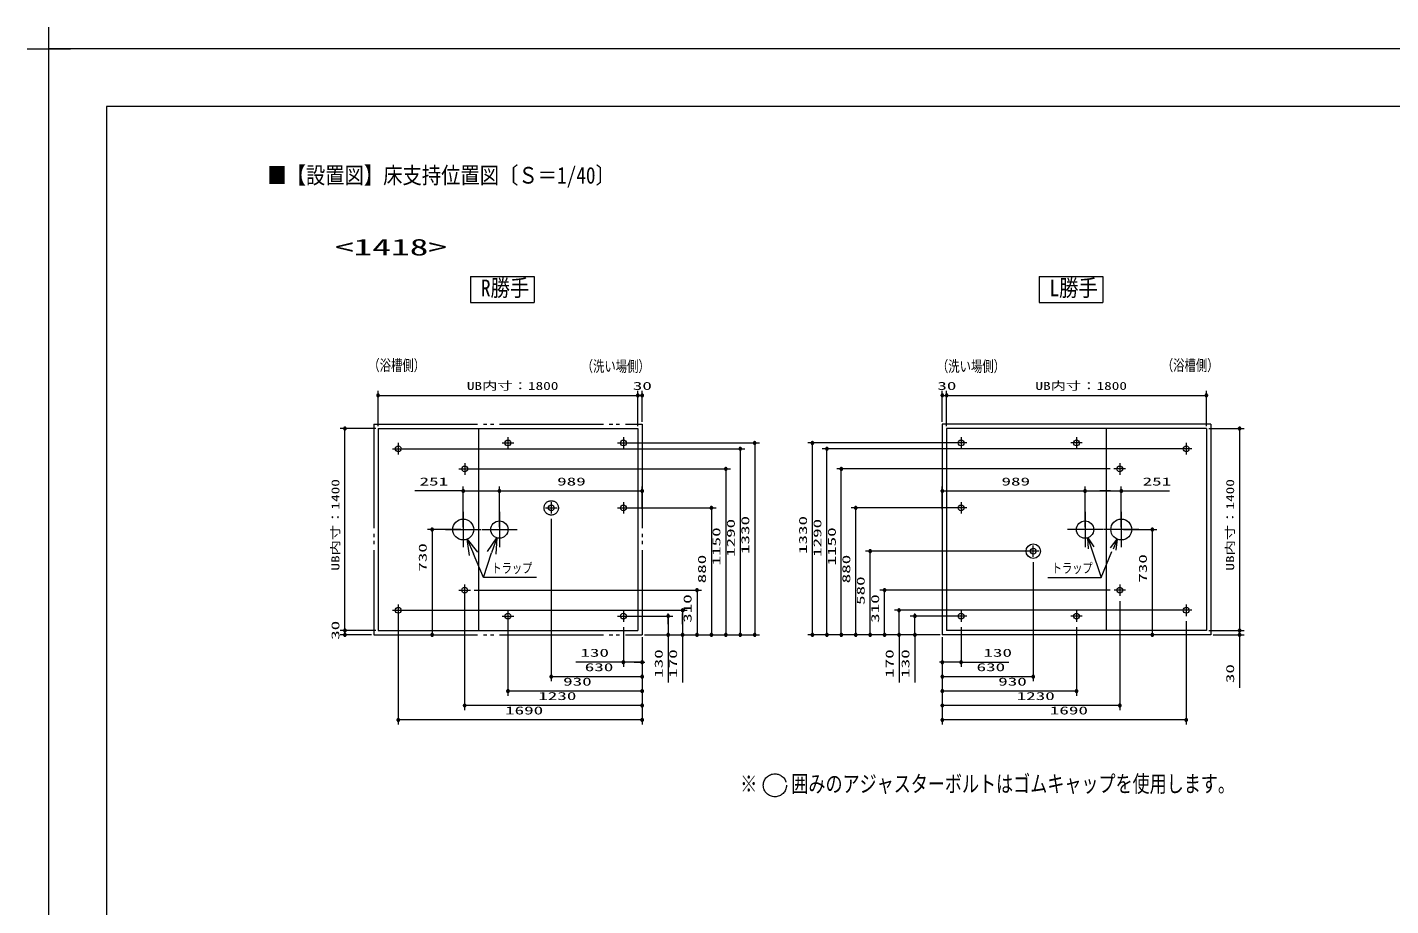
# Model space of a CAD drawing. Units: millimetres on the paper, scale 1:40. Extents: x -305 to 305, y -152 to 152.
# Drawn here: x -304.8 to -68.6, y 0 to 152.3 of the extents above; entities that cross this region are included whole.
import ezdxf
from ezdxf.enums import TextEntityAlignment as Align

# ---------------------------------------------------------------- set-up
doc = ezdxf.new("R2010")
doc.units = ezdxf.units.MM
for name, pattern in [('LONG_CHAIN', [21, 18, -1, 1, -1]), ('LONG_DASHED2', [13, 12, -1]), ('LONG_DOUBLE_CHAIN', [21.8, 18, -1, 0.6, -0.6, 0.6, -1])]:
    doc.linetypes.add(name, pattern=pattern)
for name, color, linetype, lineweight in [('0-0_PV', 7, 'LONG_DASHED2', 9), ('0-1_HV', 7, 'Continuous', 9), ('0-2_0', 7, 'Continuous', 9), ('0-3_1図面枠', 7, 'Continuous', 9), ('0-4_図面枠', 3, 'Continuous', 9), ('0-5_DEFPOINTS', 7, 'Continuous', 9)]:
    doc.layers.add(name, color=color, linetype=linetype, lineweight=lineweight)
doc.styles.add('ＭＳ ゴシック', font='')
doc.styles.get('ＭＳ ゴシック').set_extended_font_data('MS Gothic')

# ---------------------------------------------------------------- blocks, each defined once
blk = doc.blocks.new('_DOTSMALL')
at = {"layer": '0-2_0'}
for p, q in [((0.0746, 0.1), (-0.0746, 0.1)), ((0.1223, -0.0248), (-0.1223, -0.0248))]:
    blk.add_line(p, q, dxfattribs=at)
for points in [[(0.125, 0), (0.124, 0.0157), (0.1211, 0.0311), (0.1162, 0.046), (0.1095, 0.0602), (0.1011, 0.0735), (0.0911, 0.0856), (0.0797, 0.0963), (0.067, 0.1055), (0.0532, 0.1131), (0.0386, 0.1189), (0.0234, 0.1228), (0.0078, 0.1248), (-0.0078, 0.1248), (-0.0234, 0.1228), (-0.0386, 0.1189), (-0.0532, 0.1131), (-0.067, 0.1055), (-0.0797, 0.0963), (-0.0911, 0.0856), (-0.1011, 0.0735), (-0.1095, 0.0602), (-0.1162, 0.046), (-0.1211, 0.0311), (-0.124, 0.0157), (-0.125, 0), (0, 0)], [(-0.125, 0), (-0.124, -0.0157), (-0.1211, -0.0311), (-0.1162, -0.046), (-0.1095, -0.0602), (-0.1011, -0.0735), (-0.0911, -0.0856), (-0.0797, -0.0963), (-0.067, -0.1055), (-0.0532, -0.1131), (-0.0386, -0.1189), (-0.0234, -0.1228), (-0.0078, -0.1248), (0.0078, -0.1248), (0.0234, -0.1228), (0.0386, -0.1189), (0.0532, -0.1131), (0.067, -0.1055), (0.0797, -0.0963), (0.0911, -0.0856), (0.1011, -0.0735), (0.1095, -0.0602), (0.1162, -0.046), (0.1211, -0.0311), (0.124, -0.0157), (0.125, 0), (0, 0)]]:
    blk.add_lwpolyline(points, close=True, dxfattribs=at)
blk = doc.blocks.new('グループ-6')
at = {"layer": '0-3_1図面枠'}
for p, q in [((-4200, 2895), (-4200, 3045)), ((-4275, 2970), (-4125, 2970))]:
    blk.add_line(p, q, dxfattribs=at)
blk = doc.blocks.new('_OPEN30')
at = {"layer": '0-2_0'}
blk.add_line((0, 0), (-1, 0), dxfattribs=at)
blk.add_lwpolyline([(-1, 0.2679), (0, 0), (-1, -0.2679)], dxfattribs=at)

msp = doc.modelspace()

# ---------------------------------------------------------------- linework, layer by layer
at = {"layer": '0-0_PV'}
msp.add_circle((-175.254, 20.874), 2, dxfattribs=at)
at = {"layer": '0-1_HV'}
for p, q in [((-227.955, 109.074), (-227.955, 104.574)), ((-227.955, 109.074), (-216.955, 109.074)), ((-216.955, 109.074), (-216.955, 104.574)), ((-129.455, 109.074), (-129.455, 104.574)), ((-129.455, 109.074), (-118.455, 109.074)), ((-118.455, 109.074), (-118.455, 104.574)), ((-227.955, 104.574), (-216.955, 104.574)), ((-129.455, 104.574), (-118.455, 104.574)), ((-243.994, 83.103), (-243.994, 89.253)), ((-243.994, 88.453), (-198.994, 88.453)), ((-198.994, 83.103), (-198.994, 89.253)), ((-198.994, 83.103), (-198.994, 89.253)), ((-198.994, 88.453), (-198.244, 88.453)), ((-198.244, 83.853), (-198.244, 89.253)), ((-146.244, 83.853), (-146.244, 89.253)), ((-146.244, 88.453), (-145.494, 88.453)), ((-145.494, 83.103), (-145.494, 89.253)), ((-145.494, 83.103), (-145.494, 89.253)), ((-145.494, 88.453), (-100.494, 88.453)), ((-100.494, 83.103), (-100.494, 89.253)), ((-244.394, 82.703), (-250.544, 82.703)), ((-249.744, 47.703), (-249.744, 82.703)), ((-243.994, 82.703), (-243.994, 47.703)), ((-243.994, 82.703), (-198.994, 82.703)), ((-226.619, 82.703), (-226.619, 47.703)), ((-198.994, 82.703), (-198.994, 47.703)), ((-146.244, 83.453), (-146.244, 46.953)), ((-99.744, 83.453), (-146.244, 83.453)), ((-117.869, 82.703), (-117.869, 47.703)), ((-100.494, 82.703), (-100.494, 47.703)), ((-100.094, 82.703), (-93.944, 82.703)), ((-99.744, 83.453), (-99.744, 46.953)), ((-94.744, 82.703), (-94.744, 47.703)), ((-142.994, 81.203), (-142.994, 79.203)), ((-122.994, 81.203), (-122.994, 79.203)), ((-240.094, 79.203), (-180.444, 79.203)), ((-200.844, 80.203), (-177.944, 80.203)), ((-181.244, 79.203), (-181.244, 46.953)), ((-178.744, 80.203), (-178.744, 46.953)), ((-143.394, 80.203), (-169.544, 80.203)), ((-168.744, 46.953), (-168.744, 80.203)), ((-104.394, 79.203), (-167.044, 79.203)), ((-166.244, 46.953), (-166.244, 79.203)), ((-141.994, 80.203), (-143.994, 80.203)), ((-121.994, 80.203), (-123.994, 80.203)), ((-102.994, 79.203), (-104.994, 79.203)), ((-103.994, 80.203), (-103.994, 78.203)), ((-228.582, 75.703), (-182.944, 75.703)), ((-183.744, 75.703), (-183.744, 46.953)), ((-117.155, 75.703), (-164.544, 75.703)), ((-163.744, 46.953), (-163.744, 75.703)), ((-114.505, 75.703), (-116.505, 75.703)), ((-115.505, 76.703), (-115.505, 74.703)), ((-229.244, 71.881), (-237.606, 71.881)), ((-229.244, 65.603), (-229.244, 72.681)), ((-229.244, 71.881), (-222.969, 71.881)), ((-227.388, 71.881), (-225.532, 71.881)), ((-222.969, 65.603), (-222.969, 72.681)), ((-222.969, 65.603), (-222.969, 72.681)), ((-222.969, 71.881), (-198.244, 71.881)), ((-198.244, 68.789), (-198.244, 72.681)), ((-146.244, 68.734), (-146.244, 72.681)), ((-146.244, 71.881), (-121.519, 71.881)), ((-121.519, 65.603), (-121.519, 72.681)), ((-121.519, 65.603), (-121.519, 72.681)), ((-121.519, 71.881), (-115.244, 71.881)), ((-117.1, 71.881), (-118.956, 71.881)), ((-115.244, 65.603), (-115.244, 72.681)), ((-115.244, 71.881), (-106.882, 71.881)), ((-200.844, 68.953), (-185.444, 68.953)), ((-186.244, 68.953), (-186.244, 46.953)), ((-143.394, 68.953), (-162.044, 68.953)), ((-161.244, 46.953), (-161.244, 68.953)), ((-141.994, 68.953), (-143.994, 68.953)), ((-142.994, 69.953), (-142.994, 67.953)), ((-213.994, 67.053), (-213.994, 38.903)), ((-121.519, 68.265), (-121.519, 62.14)), ((-115.244, 68.265), (-115.244, 62.14)), ((-229.644, 65.203), (-235.426, 65.203)), ((-234.626, 65.203), (-234.626, 46.953)), ((-118.456, 65.203), (-124.581, 65.203)), ((-112.181, 65.203), (-118.306, 65.203)), ((-114.844, 65.203), (-109.062, 65.203)), ((-109.862, 46.953), (-109.862, 65.203)), ((-131.144, 61.453), (-159.544, 61.453)), ((-158.744, 46.953), (-158.744, 61.453)), ((-129.494, 61.453), (-131.494, 61.453)), ((-130.494, 60.453), (-130.494, 62.453)), ((-120.458, 62.019), (-118.753, 56.899)), ((-225.734, 56.899), (-227.46, 60.982)), ((-130.494, 59.553), (-130.494, 38.903)), ((-118.753, 56.899), (-116.852, 61.396)), ((-127.948, 56.899), (-118.753, 56.899)), ((-227.344, 54.703), (-187.944, 54.703)), ((-188.744, 54.703), (-188.744, 46.953)), ((-117.144, 54.703), (-157.044, 54.703)), ((-156.244, 46.953), (-156.244, 54.703)), ((-114.494, 54.703), (-116.494, 54.703)), ((-115.494, 55.703), (-115.494, 53.703)), ((-228.994, 54.303), (-228.994, 33.903)), ((-115.494, 52.803), (-115.494, 33.903)), ((-103.994, 52.203), (-103.994, 50.203)), ((-240.494, 50.803), (-240.494, 31.403)), ((-239.846, 51.203), (-190.444, 51.203)), ((-221.494, 49.803), (-221.494, 36.403)), ((-200.844, 50.203), (-192.944, 50.203)), ((-193.744, 48.809), (-193.744, 50.665)), ((-193.744, 50.203), (-193.744, 46.953)), ((-191.244, 51.203), (-191.244, 46.953)), ((-191.244, 48.809), (-191.244, 50.665)), ((-104.394, 51.203), (-154.544, 51.203)), ((-153.744, 46.953), (-153.744, 51.203)), ((-153.744, 48.809), (-153.744, 50.665)), ((-143.644, 50.203), (-151.794, 50.203)), ((-150.994, 48.809), (-150.994, 50.665)), ((-150.994, 46.953), (-150.994, 50.203)), ((-141.994, 50.203), (-143.994, 50.203)), ((-142.994, 51.203), (-142.994, 49.203)), ((-121.994, 50.203), (-123.994, 50.203)), ((-122.994, 51.203), (-122.994, 49.203)), ((-102.994, 51.203), (-104.994, 51.203)), ((-244.394, 47.703), (-250.544, 47.703)), ((-244.394, 47.703), (-250.544, 47.703)), ((-249.744, 46.953), (-249.744, 47.703)), ((-243.994, 47.703), (-198.994, 47.703)), ((-201.494, 48.303), (-201.494, 41.403)), ((-100.494, 47.703), (-145.494, 47.703)), ((-142.994, 48.303), (-142.994, 41.403)), ((-122.994, 48.303), (-122.994, 36.403)), ((-103.994, 49.303), (-103.994, 31.403)), ((-100.094, 47.703), (-93.944, 47.703)), ((-100.094, 47.703), (-93.944, 47.703)), ((-94.744, 47.703), (-94.744, 46.953)), ((-245.144, 46.953), (-250.544, 46.953)), ((-236.195, 46.953), (-233.826, 46.953)), ((-198.244, 46.553), (-198.244, 31.403)), ((-198.244, 46.553), (-198.244, 41.403)), ((-198.244, 46.553), (-198.244, 38.903)), ((-198.244, 46.553), (-198.244, 36.403)), ((-198.244, 46.553), (-198.244, 33.903)), ((-197.844, 46.953), (-182.944, 46.953)), ((-197.844, 46.953), (-177.944, 46.953)), ((-197.844, 46.953), (-190.444, 46.953)), ((-197.844, 46.953), (-180.444, 46.953)), ((-197.844, 46.953), (-185.444, 46.953)), ((-197.844, 46.953), (-187.944, 46.953)), ((-197.844, 46.953), (-192.944, 46.953)), ((-193.744, 46.953), (-193.744, 38.699)), ((-191.244, 46.953), (-191.244, 38.699)), ((-146.644, 46.953), (-169.544, 46.953)), ((-146.644, 46.953), (-167.044, 46.953)), ((-146.644, 46.953), (-164.544, 46.953)), ((-146.644, 46.953), (-162.044, 46.953)), ((-146.644, 46.953), (-159.544, 46.953)), ((-146.644, 46.953), (-157.044, 46.953)), ((-146.644, 46.953), (-154.544, 46.953)), ((-153.744, 46.953), (-153.744, 38.699)), ((-146.644, 46.953), (-151.794, 46.953)), ((-150.994, 46.953), (-150.994, 38.699)), ((-99.744, 46.953), (-146.244, 46.953)), ((-146.244, 46.553), (-146.244, 38.903)), ((-146.244, 46.553), (-146.244, 31.403)), ((-146.244, 46.553), (-146.244, 33.903)), ((-146.244, 46.553), (-146.244, 41.403)), ((-146.244, 46.553), (-146.244, 36.403)), ((-108.82, 46.953), (-110.662, 46.953)), ((-99.344, 46.953), (-93.944, 46.953)), ((-94.744, 46.953), (-94.744, 37.786)), ((-201.494, 42.203), (-209.748, 42.203)), ((-198.244, 42.203), (-201.494, 42.203)), ((-199.638, 42.203), (-197.782, 42.203)), ((-144.85, 42.203), (-146.706, 42.203)), ((-142.994, 42.203), (-146.244, 42.203)), ((-142.994, 42.203), (-134.74, 42.203)), ((-198.244, 39.703), (-213.994, 39.703)), ((-130.494, 39.703), (-146.244, 39.703)), ((-198.244, 37.203), (-221.494, 37.203)), ((-122.994, 37.203), (-146.244, 37.203)), ((-198.244, 34.703), (-228.994, 34.703)), ((-115.494, 34.703), (-146.244, 34.703)), ((-198.244, 32.203), (-240.494, 32.203)), ((-103.994, 32.203), (-146.244, 32.203))]:
    msp.add_line(p, q, dxfattribs=at)
at = {"layer": '0-1_HV', "linetype": 'LONG_DOUBLE_CHAIN'}
for p, q in [((-244.744, 83.453), (-244.744, 46.953)), ((-244.744, 83.453), (-198.244, 83.453)), ((-198.244, 83.453), (-198.244, 46.953)), ((-244.744, 46.953), (-198.244, 46.953))]:
    msp.add_line(p, q, dxfattribs=at)
at = {"layer": '0-1_HV', "linetype": 'LONG_CHAIN'}
for p, q in [((-221.494, 81.203), (-221.494, 79.203)), ((-201.494, 81.203), (-201.494, 79.203)), ((-241.494, 79.203), (-239.494, 79.203)), ((-240.494, 80.203), (-240.494, 78.203)), ((-222.494, 80.203), (-220.494, 80.203)), ((-202.494, 80.203), (-200.494, 80.203)), ((-229.982, 75.703), (-227.982, 75.703)), ((-228.982, 76.703), (-228.982, 74.703)), ((-214.994, 68.953), (-212.994, 68.953)), ((-213.994, 69.953), (-213.994, 67.953)), ((-202.494, 68.953), (-200.494, 68.953)), ((-201.494, 69.953), (-201.494, 67.953)), ((-229.244, 68.265), (-229.244, 62.14)), ((-222.969, 68.265), (-222.969, 62.14)), ((-232.306, 65.203), (-226.181, 65.203)), ((-226.031, 65.203), (-219.906, 65.203)), ((-229.994, 54.703), (-227.994, 54.703)), ((-228.994, 55.703), (-228.994, 53.703)), ((-240.494, 52.203), (-240.494, 50.203)), ((-241.494, 51.203), (-239.494, 51.203)), ((-222.494, 50.203), (-220.494, 50.203)), ((-221.494, 51.203), (-221.494, 49.203)), ((-202.494, 50.203), (-200.494, 50.203)), ((-201.494, 51.203), (-201.494, 49.203))]:
    msp.add_line(p, q, dxfattribs=at)
at = {"layer": '0-1_HV'}
for points in [[(-100.494, 82.703), (-145.494, 82.703), (-145.494, 47.703)], [(-216.539, 56.899), (-225.734, 56.899), (-224.318, 61.152)]]:
    msp.add_lwpolyline(points, dxfattribs=at)
for centre, radius in [((-221.494, 80.203), 0.5), ((-201.494, 80.203), 0.5), ((-142.994, 80.203), 0.5), ((-122.994, 80.203), 0.5), ((-240.494, 79.203), 0.5), ((-103.994, 79.203), 0.5), ((-228.982, 75.703), 0.5), ((-115.505, 75.703), 0.5), ((-213.994, 68.953), 0.5), ((-201.494, 68.953), 0.5), ((-142.994, 68.953), 0.5), ((-229.244, 65.203), 1.812), ((-222.969, 65.203), 1.5), ((-121.519, 65.203), 1.5), ((-115.244, 65.203), 1.812), ((-130.494, 61.453), 1.25), ((-130.494, 61.453), 0.5), ((-228.994, 54.703), 0.5), ((-115.494, 54.703), 0.5), ((-240.494, 51.203), 0.5), ((-221.494, 50.203), 0.5), ((-201.494, 50.203), 0.5), ((-142.994, 50.203), 0.5), ((-122.994, 50.203), 0.5), ((-103.994, 51.203), 0.5)]:
    msp.add_circle(centre, radius, dxfattribs=at)
at = {"layer": '0-1_HV', "linetype": 'LONG_DASHED2'}
msp.add_circle((-213.994, 68.953), 1.25, dxfattribs=at)
at = {"layer": '0-4_図面枠'}
msp.add_lwpolyline([(-291.017, -138.498), (108.983, -138.498), (108.983, 138.502), (-291.017, 138.502)], close=True, dxfattribs=at)
at = {"layer": '0-5_DEFPOINTS'}
for p in [(118.983, 148.502), (-301.017, -148.498)]:
    msp.add_line(p, (-301.017, 148.502), dxfattribs=at)

# ---------------------------------------------------------------- block references
at = {"layer": '0-1_HV'}
for name, p, xscale, yscale, rotation in [('_DOTSMALL', (-243.994, 88.453), 1.856, 1.856, 180), ('_DOTSMALL', (-198.244, 88.453), 1.856, 1.856, 180), ('_DOTSMALL', (-145.494, 88.453), 1.856, 1.856, 180), ('_DOTSMALL', (-145.494, 88.453), 1.856, 1.856, 180), ('_DOTSMALL', (-249.744, 82.703), 1.856, 1.856, 90), ('_DOTSMALL', (-94.744, 82.703), 1.856, 1.856, 90), ('_DOTSMALL', (-178.744, 80.203), 1.856, 1.856, 90), ('_DOTSMALL', (-168.744, 80.203), 1.856, 1.856, 90), ('_DOTSMALL', (-181.244, 79.203), 1.856, 1.856, 90), ('_DOTSMALL', (-166.244, 79.203), 1.856, 1.856, 90), ('_DOTSMALL', (-183.744, 75.703), 1.856, 1.856, 90), ('_DOTSMALL', (-163.744, 75.703), 1.856, 1.856, 90), ('_DOTSMALL', (-229.244, 71.881), 1.856, 1.856, 180), ('_DOTSMALL', (-222.969, 71.881), 1.856, 1.856, 180), ('_DOTSMALL', (-146.244, 71.881), 1.856, 1.856, 180), ('_DOTSMALL', (-121.519, 71.881), 1.856, 1.856, 180), ('_DOTSMALL', (-186.244, 68.953), 1.856, 1.856, 90), ('_DOTSMALL', (-161.244, 68.953), 1.856, 1.856, 90), ('_DOTSMALL', (-234.626, 65.203), 1.856, 1.856, 90), ('_OPEN30', (-228.538, 63.533), 2.77, 2.77, 112.90995), ('_OPEN30', (-223.443, 63.78), 2.77, 2.77, 71.58123), ('_OPEN30', (-121.045, 63.78), 1.856, 1.856, 108.41877), ('_DOTSMALL', (-109.862, 65.203), 1.856, 1.856, 90), ('_DOTSMALL', (-158.744, 61.453), 1.856, 1.856, 90), ('_OPEN30', (-115.949, 63.533), 1.856, 1.856, 67.09005), ('_DOTSMALL', (-188.744, 54.703), 1.856, 1.856, 90), ('_DOTSMALL', (-156.244, 54.703), 1.856, 1.856, 90), ('_DOTSMALL', (-193.744, 50.203), 1.856, 1.856, 90), ('_DOTSMALL', (-191.244, 51.203), 1.856, 1.856, 90), ('_DOTSMALL', (-153.744, 51.203), 1.856, 1.856, 90), ('_DOTSMALL', (-150.994, 50.203), 1.856, 1.856, 90), ('_DOTSMALL', (-249.744, 47.703), 1.856, 1.856, 270), ('_DOTSMALL', (-249.744, 47.703), 1.856, 1.856, 270), ('_DOTSMALL', (-94.744, 47.703), 1.856, 1.856, 270), ('_DOTSMALL', (-94.744, 47.703), 1.856, 1.856, 270), ('_DOTSMALL', (-249.744, 46.953), 1.856, 1.856, 90), ('_DOTSMALL', (-234.626, 46.953), 1.856, 1.856, 270), ('_DOTSMALL', (-193.744, 46.953), 1.856, 1.856, 270), ('_DOTSMALL', (-191.244, 46.953), 1.856, 1.856, 270), ('_DOTSMALL', (-188.744, 46.953), 1.856, 1.856, 270), ('_DOTSMALL', (-186.244, 46.953), 1.856, 1.856, 270), ('_DOTSMALL', (-183.744, 46.953), 1.856, 1.856, 270), ('_DOTSMALL', (-181.244, 46.953), 1.856, 1.856, 270), ('_DOTSMALL', (-178.744, 46.953), 1.856, 1.856, 270), ('_DOTSMALL', (-168.744, 46.953), 1.856, 1.856, 270), ('_DOTSMALL', (-166.244, 46.953), 1.856, 1.856, 270), ('_DOTSMALL', (-163.744, 46.953), 1.856, 1.856, 270), ('_DOTSMALL', (-161.244, 46.953), 1.856, 1.856, 270), ('_DOTSMALL', (-158.744, 46.953), 1.856, 1.856, 270), ('_DOTSMALL', (-156.244, 46.953), 1.856, 1.856, 270), ('_DOTSMALL', (-153.744, 46.953), 1.856, 1.856, 270), ('_DOTSMALL', (-150.994, 46.953), 1.856, 1.856, 270), ('_DOTSMALL', (-109.862, 46.953), 1.856, 1.856, 270), ('_DOTSMALL', (-94.744, 46.953), 1.856, 1.856, 90), ('_DOTSMALL', (-201.494, 42.203), 1.856, 1.856, 180), ('_DOTSMALL', (-146.244, 42.203), 1.856, 1.856, 180), ('_DOTSMALL', (-213.994, 39.703), 1.856, 1.856, 180), ('_DOTSMALL', (-146.244, 39.703), 1.856, 1.856, 180), ('_DOTSMALL', (-221.494, 37.203), 1.856, 1.856, 180), ('_DOTSMALL', (-146.244, 37.203), 1.856, 1.856, 180), ('_DOTSMALL', (-228.994, 34.703), 1.856, 1.856, 180), ('_DOTSMALL', (-146.244, 34.703), 1.856, 1.856, 180), ('_DOTSMALL', (-240.494, 32.203), 1.856, 1.856, 180), ('_DOTSMALL', (-146.244, 32.203), 1.856, 1.856, 180)]:
    msp.add_blockref(name, p, dxfattribs=dict(at, xscale=xscale, yscale=yscale, rotation=rotation))
at = {"layer": '0-1_HV', "xscale": 1.856, "yscale": 1.856}
for p in [(-198.994, 88.453), (-198.994, 88.453), (-146.244, 88.453), (-100.494, 88.453), (-222.969, 71.881), (-198.244, 71.881), (-121.519, 71.881), (-115.244, 71.881), (-198.244, 42.203), (-142.994, 42.203), (-198.244, 39.703), (-130.494, 39.703), (-198.244, 37.203), (-122.994, 37.203), (-198.244, 34.703), (-115.494, 34.703), (-198.244, 32.203), (-103.994, 32.203)]:
    msp.add_blockref('_DOTSMALL', p, dxfattribs=at)
at = {"layer": '0-3_1図面枠', "xscale": 0.05, "yscale": 0.05}
msp.add_blockref('グループ-6', (-91.017, 0.002), dxfattribs=at)

# ---------------------------------------------------------------- texts
at = {"layer": '0-0_PV', "style": 'ＭＳ ゴシック'}
for s, height, width, p in [('■【設置図】床支持位置図〔Ｓ＝1/40〕', 2.886, 0.85, (-263.185, 124.289)), ('※\u3000\u3000囲みのアジャスターボルトはゴムキャップを使用します。', 2.889, 0.75, (-181.26, 18.819))]:
    msp.add_text(s, height=height, dxfattribs=dict(at, width=width)).set_placement(p, align=Align.BOTTOM_LEFT)
at = {"layer": '0-1_HV', "style": 'ＭＳ ゴシック'}
for s, height, width, p in [('<1418>', 2.889, 1.65, (-251.485, 111.834)), ('R勝手', 2.889, 0.85, (-226.176, 104.769)), ('L勝手', 2.889, 0.85, (-127.676, 104.769)), ('（浴槽側）', 1.921, 0.75, (-245.683, 92.127)), ('（洗い場側）', 1.921, 0.75, (-208.72, 91.966)), ('（洗い場側）', 1.921, 0.75, (-147.179, 91.966)), ('（浴槽側）', 1.921, 0.75, (-108.215, 92.127)), ('UB内寸：1800', 1.386, 1.4, (-228.614, 88.986)), ('30', 1.386, 1.75, (-199.861, 88.986)), ('30', 1.386, 1.75, (-147.111, 88.986)), ('UB内寸：1800', 1.386, 1.4, (-130.114, 88.986)), ('251', 1.386, 1.75, (-236.806, 72.415)), ('989', 1.386, 1.75, (-212.97, 72.415)), ('989', 1.386, 1.75, (-135.995, 72.415)), ('251', 1.386, 1.75, (-111.546, 72.415)), ('トラップ', 1.73, 0.75, (-224.347, 57.143)), ('トラップ', 1.73, 0.75, (-127.276, 57.143)), ('130', 1.386, 1.75, (-208.948, 42.736)), ('130', 1.386, 1.75, (-139.128, 42.736)), ('630', 1.386, 1.75, (-208.189, 40.236)), ('630', 1.386, 1.75, (-140.314, 40.236)), ('930', 1.386, 1.75, (-211.939, 37.736)), ('930', 1.386, 1.75, (-136.564, 37.736)), ('1230', 1.386, 1.75, (-216.241, 35.236)), ('1230', 1.386, 1.75, (-133.366, 35.236)), ('1690', 1.386, 1.75, (-221.991, 32.736)), ('1690', 1.386, 1.75, (-127.616, 32.736))]:
    msp.add_text(s, height=height, dxfattribs=dict(at, width=width)).set_placement(p, align=Align.BOTTOM_LEFT)
for s, width, p in [('UB内寸：1400', 1.4, (-250.277, 58.082)), ('UB内寸：1400', 1.4, (-95.277, 58.082)), ('1290', 1.75, (-181.777, 60.456)), ('1330', 1.75, (-179.277, 60.956)), ('1330', 1.75, (-169.277, 60.956)), ('1290', 1.75, (-166.777, 60.456)), ('1150', 1.75, (-184.277, 58.982)), ('1150', 1.75, (-164.277, 58.982)), ('730', 1.75, (-235.159, 57.894)), ('880', 1.75, (-186.777, 55.883)), ('880', 1.75, (-161.777, 55.883)), ('730', 1.75, (-110.395, 55.989)), ('580', 1.75, (-159.277, 52.133)), ('310', 1.75, (-189.277, 49.034)), ('310', 1.75, (-156.777, 49.034)), ('30', 1.75, (-250.277, 46.086)), ('130', 1.75, (-194.277, 39.499)), ('170', 1.75, (-191.777, 39.499)), ('170', 1.75, (-154.277, 39.499)), ('130', 1.75, (-151.527, 39.499)), ('30', 1.75, (-95.277, 38.586))]:
    msp.add_text(s, height=1.386, rotation=90, dxfattribs=dict(at, width=width)).set_placement(p, align=Align.BOTTOM_LEFT)

doc.saveas('drawing.dxf')
